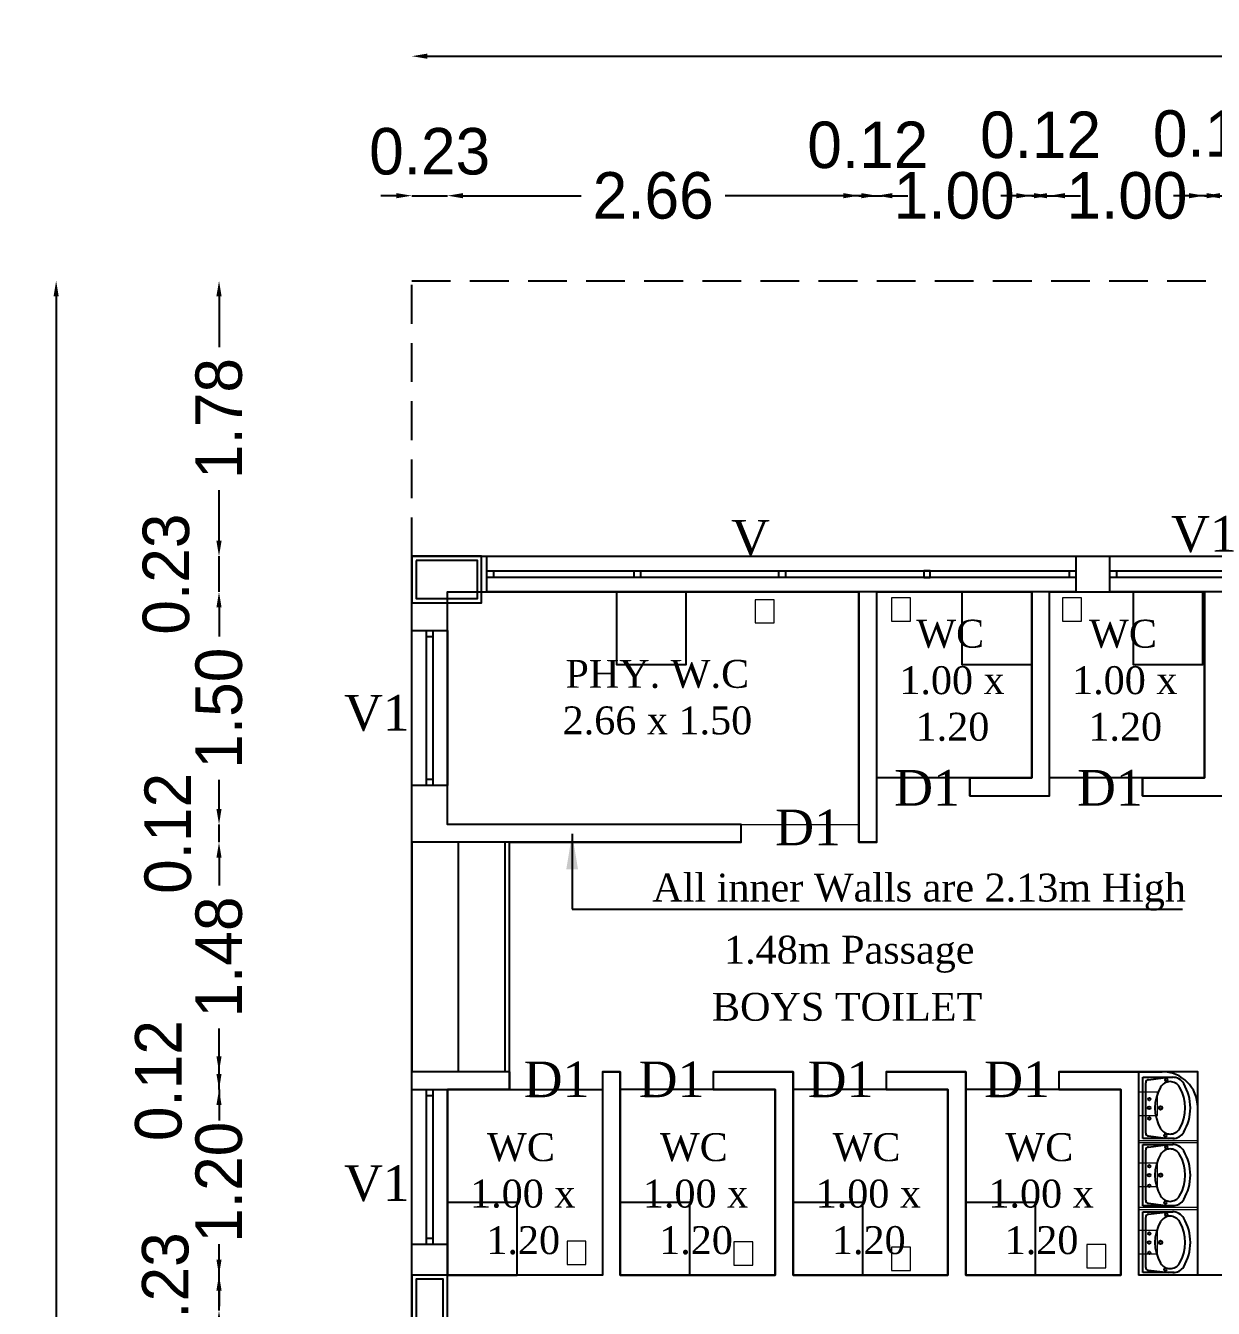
# Model space of a CAD drawing. Header units: metres. Extents: x 3396 to 3562, y 2179 to 2331.
# Drawn here: x 3396.18 to 3403.85, y 2267.07 to 2275.35 of the extents above; entities that cross this region are included whole.
import ezdxf

# ---------------------------------------------------------------- set-up
doc = ezdxf.new("R2010")
doc.units = ezdxf.units.M
doc.header["$PDMODE"] = 34
doc.linetypes.add('HIDDEN', pattern=[0.375, 0.25, -0.125])
for name, color, linetype in [('BLK_1_FLR_0_BLT_UP_AREA', 26, 'Continuous'), ('BLK_1_FLR_0_CARPET_AREA', 25, 'Continuous'), ('BLK_1_FLR_0_URINAL', 235, 'Continuous'), ('BLK_1_FLR_0_WATER_CLOSET', 213, 'Continuous')]:
    doc.layers.add(name, color=color, linetype=linetype)
doc.layers.add('BLK_1_FLR_0_SP_WC', color=233, linetype='Continuous', lineweight=5)
doc.layers.add('BLK_1_FLR_0_WASH', color=243, linetype='Continuous', lineweight=5)
doc.styles.add('outer', font='BKANT.TTF')
doc.styles.get("Standard").update_dxf_attribs({"font": 'arial.ttf'})
doc.dimstyles.new('Banu', dxfattribs={"dimtxt": 0.35, "dimasz": 0.23, "dimexe": 1, "dimexo": 1, "dimgap": 0.1, "dimtad": 0, "dimzin": 1, "dimdsep": 46, "dimtxsty": 'outer', "dimcen": 0.15, "dimdle": 1, "dimse1": 1, "dimse2": 1, "dimclrt": 7, "dimadec": 0, "dimazin": 0, "dimtfac": 1, "dimtix": 1, "dimtmove": 1, "dimatfit": 0, "dimfxl": 0, "dimtolj": 1, "dimtzin": 0, "dimarcsym": 0})

# ---------------------------------------------------------------- blocks, each defined once
blk = doc.blocks.new('A$C35006C9F')
h = blk.add_hatch()
h.set_pattern_fill('ANSI31', color=256, scale=2)
h.set_pattern_definition([(45, (-3161.1406, -1435.413), (-4.490128, 4.490128), [])])
h.paths.add_polyline_path([(-0.1294, 0.0454), (-0.3049, 0.0454), (-0.3049, -0.3502), (-0.1294, -0.3502)])
for points in [[(-0.1021, 0.0726), (-0.3321, 0.0726), (-0.3321, -0.3774), (-0.1021, -0.3774)], [(-0.1294, 0.0454), (-0.3049, 0.0454), (-0.3049, -0.3502), (-0.1294, -0.3502)]]:
    blk.add_lwpolyline(points, close=True)
blk = doc.blocks.new('*D394')
at = {"color": 0, "lineweight": -2, "ltscale": 2}
for p, q in [((3397.4313, 2267.3885), (3397.4313, 2267.4885)), ((3397.4313, 2267.0585), (3397.4313, 2267.2885)), ((3397.4313, 2266.9585), (3397.4313, 2266.8585))]:
    blk.add_line(p, q, dxfattribs=at)
at = {"color": 0, "ltscale": 2}
for points in [[(3397.4146, 2267.3885), (3397.4479, 2267.3885), (3397.4313, 2267.2885)], [(3397.4146, 2266.9585), (3397.4479, 2266.9585), (3397.4313, 2267.0585)]]:
    blk.add_solid(points, dxfattribs=at)
at = {"layer": 'Defpoints', "color": 0, "ltscale": 2}
for p in [(3397.4313, 2267.2885), (3397.7819, 2267.2885), (3397.7819, 2267.0585)]:
    blk.add_point(p, dxfattribs=at)
at = {"color": 7, "ltscale": 2, "insert": (3397.0862, 2267.1735), "char_height": 0.3, "attachment_point": 5, "rotation": 90, "style": 'outer'}
blk.add_mtext('\\A1;0.23', dxfattribs=at)
blk = doc.blocks.new('*D395')
at = {"color": 0, "lineweight": -2, "ltscale": 2}
for p, q in [((3397.4313, 2268.5851), (3397.4313, 2268.6851)), ((3397.4313, 2268.4851), (3397.4313, 2268.3498)), ((3397.4313, 2267.2885), (3397.4313, 2267.4238)), ((3397.4313, 2267.1885), (3397.4313, 2267.0885))]:
    blk.add_line(p, q, dxfattribs=at)
at = {"color": 0, "ltscale": 2}
for points in [[(3397.4146, 2268.5851), (3397.4479, 2268.5851), (3397.4313, 2268.4851)], [(3397.4146, 2267.1885), (3397.4479, 2267.1885), (3397.4313, 2267.2885)]]:
    blk.add_solid(points, dxfattribs=at)
at = {"layer": 'Defpoints', "color": 0, "ltscale": 2}
for p in [(3397.4313, 2268.4851), (3397.7819, 2268.4851), (3397.7819, 2267.2885)]:
    blk.add_point(p, dxfattribs=at)
at = {"color": 7, "ltscale": 2, "insert": (3397.4313, 2267.8868), "char_height": 0.3, "attachment_point": 5, "rotation": 90, "style": 'outer'}
blk.add_mtext('\\A1;1.20', dxfattribs=at)
blk = doc.blocks.new('*D396')
at = {"color": 0, "lineweight": -2, "ltscale": 2}
for p, q in [((3397.4313, 2268.7001), (3397.4313, 2268.8001)), ((3397.4313, 2268.4851), (3397.4313, 2268.6001)), ((3397.4313, 2268.3851), (3397.4313, 2268.2851))]:
    blk.add_line(p, q, dxfattribs=at)
at = {"color": 0, "ltscale": 2}
for points in [[(3397.4146, 2268.7001), (3397.4479, 2268.7001), (3397.4313, 2268.6001)], [(3397.4146, 2268.3851), (3397.4479, 2268.3851), (3397.4313, 2268.4851)]]:
    blk.add_solid(points, dxfattribs=at)
at = {"layer": 'Defpoints', "color": 0, "ltscale": 2}
for p in [(3397.4313, 2268.6001), (3397.7819, 2268.6001), (3397.7819, 2268.4851)]:
    blk.add_point(p, dxfattribs=at)
at = {"color": 7, "ltscale": 2, "insert": (3397.0416, 2268.5426), "char_height": 0.3, "attachment_point": 5, "rotation": 90, "style": 'outer'}
blk.add_mtext('\\A1;0.12', dxfattribs=at)
blk = doc.blocks.new('*D397')
at = {"color": 0, "lineweight": -2, "ltscale": 2}
for p, q in [((3397.4313, 2269.9795), (3397.4313, 2269.8012)), ((3397.4313, 2268.7001), (3397.4313, 2268.8784))]:
    blk.add_line(p, q, dxfattribs=at)
at = {"color": 0, "ltscale": 2}
for points in [[(3397.4146, 2269.9795), (3397.4479, 2269.9795), (3397.4313, 2270.0795)], [(3397.4146, 2268.7001), (3397.4479, 2268.7001), (3397.4313, 2268.6001)]]:
    blk.add_solid(points, dxfattribs=at)
at = {"layer": 'Defpoints', "color": 0, "ltscale": 2}
for p in [(3397.4313, 2270.0795), (3397.7819, 2270.0795), (3397.7819, 2268.6001)]:
    blk.add_point(p, dxfattribs=at)
at = {"color": 7, "ltscale": 2, "insert": (3397.4313, 2269.3398), "char_height": 0.3, "attachment_point": 5, "rotation": 90, "style": 'outer'}
blk.add_mtext('\\A1;1.48', dxfattribs=at)
blk = doc.blocks.new('*D398')
at = {"color": 0, "lineweight": -2, "ltscale": 2}
for p, q in [((3397.4313, 2270.2945), (3397.4313, 2270.3945)), ((3397.4313, 2270.0795), (3397.4313, 2270.1945)), ((3397.4313, 2269.9795), (3397.4313, 2269.8795))]:
    blk.add_line(p, q, dxfattribs=at)
at = {"color": 0, "ltscale": 2}
for points in [[(3397.4146, 2270.2945), (3397.4479, 2270.2945), (3397.4313, 2270.1945)], [(3397.4146, 2269.9795), (3397.4479, 2269.9795), (3397.4313, 2270.0795)]]:
    blk.add_solid(points, dxfattribs=at)
at = {"layer": 'Defpoints', "color": 0, "ltscale": 2}
for p in [(3397.4313, 2270.1945), (3397.7819, 2270.1945), (3397.7819, 2270.0795)]:
    blk.add_point(p, dxfattribs=at)
at = {"color": 7, "ltscale": 2, "insert": (3397.1024, 2270.137), "char_height": 0.3, "attachment_point": 5, "rotation": 90, "style": 'outer'}
blk.add_mtext('\\A1;0.12', dxfattribs=at)
blk = doc.blocks.new('*D399')
at = {"color": 0, "lineweight": -2, "ltscale": 2}
for p, q in [((3397.4313, 2271.5945), (3397.4313, 2271.4075)), ((3397.4313, 2270.2945), (3397.4313, 2270.4815))]:
    blk.add_line(p, q, dxfattribs=at)
at = {"color": 0, "ltscale": 2}
for points in [[(3397.4146, 2271.5945), (3397.4479, 2271.5945), (3397.4313, 2271.6945)], [(3397.4146, 2270.2945), (3397.4479, 2270.2945), (3397.4313, 2270.1945)]]:
    blk.add_solid(points, dxfattribs=at)
at = {"layer": 'Defpoints', "color": 0, "ltscale": 2}
for p in [(3397.4313, 2271.6945), (3397.7819, 2271.6945), (3397.7819, 2270.1945)]:
    blk.add_point(p, dxfattribs=at)
at = {"color": 7, "ltscale": 2, "insert": (3397.4313, 2270.9445), "char_height": 0.3, "attachment_point": 5, "rotation": 90, "style": 'outer'}
blk.add_mtext('\\A1;1.50', dxfattribs=at)
blk = doc.blocks.new('*D400')
at = {"color": 0, "lineweight": -2, "ltscale": 2}
for p, q in [((3397.4313, 2272.0245), (3397.4313, 2272.1245)), ((3397.4313, 2271.6945), (3397.4313, 2271.9245)), ((3397.4313, 2271.5945), (3397.4313, 2271.4945))]:
    blk.add_line(p, q, dxfattribs=at)
at = {"color": 0, "ltscale": 2}
for points in [[(3397.4146, 2272.0245), (3397.4479, 2272.0245), (3397.4313, 2271.9245)], [(3397.4146, 2271.5945), (3397.4479, 2271.5945), (3397.4313, 2271.6945)]]:
    blk.add_solid(points, dxfattribs=at)
at = {"layer": 'Defpoints', "color": 0, "ltscale": 2}
for p in [(3397.4313, 2271.9245), (3397.7819, 2271.9245), (3397.7819, 2271.6945)]:
    blk.add_point(p, dxfattribs=at)
at = {"color": 7, "ltscale": 2, "insert": (3397.0907, 2271.8095), "char_height": 0.3, "attachment_point": 5, "rotation": 90, "style": 'outer'}
blk.add_mtext('\\A1;0.23', dxfattribs=at)
blk = doc.blocks.new('*D401')
at = {"color": 0, "lineweight": -2, "ltscale": 2}
for p, q in [((3397.4313, 2273.6015), (3397.4313, 2273.2744)), ((3397.4313, 2272.0245), (3397.4313, 2272.3516))]:
    blk.add_line(p, q, dxfattribs=at)
at = {"color": 0, "ltscale": 2}
for points in [[(3397.4146, 2273.6015), (3397.4479, 2273.6015), (3397.4313, 2273.7015)], [(3397.4146, 2272.0245), (3397.4479, 2272.0245), (3397.4313, 2271.9245)]]:
    blk.add_solid(points, dxfattribs=at)
at = {"layer": 'Defpoints', "color": 0, "ltscale": 2}
for p in [(3397.4313, 2273.7015), (3397.7819, 2273.7015), (3397.7819, 2271.9245)]:
    blk.add_point(p, dxfattribs=at)
at = {"color": 7, "ltscale": 2, "insert": (3397.4313, 2272.813), "char_height": 0.3, "attachment_point": 5, "rotation": 90, "style": 'outer'}
blk.add_mtext('\\A1;1.78', dxfattribs=at)
blk = doc.blocks.new('*D402')
at = {"color": 0, "lineweight": -2, "ltscale": 2}
for p, q in [((3396.3803, 2273.6015), (3396.3803, 2253.2695)), ((3396.3803, 2231.7778), (3396.3803, 2252.1098))]:
    blk.add_line(p, q, dxfattribs=at)
at = {"color": 0, "ltscale": 2}
for points in [[(3396.3636, 2273.6015), (3396.397, 2273.6015), (3396.3803, 2273.7015)], [(3396.3636, 2231.7778), (3396.397, 2231.7778), (3396.3803, 2231.6778)]]:
    blk.add_solid(points, dxfattribs=at)
at = {"layer": 'Defpoints', "color": 0, "ltscale": 2}
for p in [(3396.3803, 2273.7015), (3396.4422, 2273.7015), (3396.4422, 2231.6778)]:
    blk.add_point(p, dxfattribs=at)
at = {"color": 7, "ltscale": 2, "insert": (3396.3803, 2252.6896), "char_height": 0.3, "attachment_point": 5, "rotation": 90, "style": 'outer'}
blk.add_mtext('\\A1;42.02', dxfattribs=at)
blk = doc.blocks.new('*D403')
at = {"color": 0, "lineweight": -2, "ltscale": 2}
for p, q in [((3398.5757, 2274.2505), (3398.4757, 2274.2505)), ((3398.6757, 2274.2505), (3398.9057, 2274.2505)), ((3399.0057, 2274.2505), (3399.1057, 2274.2505))]:
    blk.add_line(p, q, dxfattribs=at)
at = {"color": 0, "ltscale": 2}
for points in [[(3398.5757, 2274.2671), (3398.5757, 2274.2338), (3398.6757, 2274.2505)], [(3399.0057, 2274.2671), (3399.0057, 2274.2338), (3398.9057, 2274.2505)]]:
    blk.add_solid(points, dxfattribs=at)
at = {"layer": 'Defpoints', "color": 0, "ltscale": 2}
for p in [(3398.9057, 2274.2505), (3398.6757, 2274.1678), (3398.9057, 2274.1678)]:
    blk.add_point(p, dxfattribs=at)
at = {"color": 7, "ltscale": 2, "insert": (3398.7907, 2274.5351), "char_height": 0.3, "attachment_point": 5, "style": 'outer'}
blk.add_mtext('\\A1;0.23', dxfattribs=at)
blk = doc.blocks.new('*D404')
at = {"color": 0, "lineweight": -2, "ltscale": 2}
for p, q in [((3399.0057, 2274.2505), (3399.7678, 2274.2505)), ((3401.4607, 2274.2505), (3400.6986, 2274.2505))]:
    blk.add_line(p, q, dxfattribs=at)
at = {"color": 0, "ltscale": 2}
for points in [[(3399.0057, 2274.2671), (3399.0057, 2274.2338), (3398.9057, 2274.2505)], [(3401.4607, 2274.2671), (3401.4607, 2274.2338), (3401.5607, 2274.2505)]]:
    blk.add_solid(points, dxfattribs=at)
at = {"layer": 'Defpoints', "color": 0, "ltscale": 2}
for p in [(3401.5607, 2274.2505), (3398.9057, 2274.1678), (3401.5607, 2274.1678)]:
    blk.add_point(p, dxfattribs=at)
at = {"color": 7, "ltscale": 2, "insert": (3400.2332, 2274.2505), "char_height": 0.3, "attachment_point": 5, "style": 'outer'}
blk.add_mtext('\\A1;2.66', dxfattribs=at)
blk = doc.blocks.new('*D235')
at = {"color": 0, "lineweight": -2, "ltscale": 2}
for p, q in [((3401.4607, 2274.2505), (3401.3607, 2274.2505)), ((3401.5607, 2274.2505), (3401.6757, 2274.2505)), ((3401.7757, 2274.2505), (3401.8757, 2274.2505))]:
    blk.add_line(p, q, dxfattribs=at)
at = {"color": 0, "ltscale": 2}
for points in [[(3401.4607, 2274.2671), (3401.4607, 2274.2338), (3401.5607, 2274.2505)], [(3401.7757, 2274.2671), (3401.7757, 2274.2338), (3401.6757, 2274.2505)]]:
    blk.add_solid(points, dxfattribs=at)
at = {"layer": 'Defpoints', "color": 0, "ltscale": 2}
for p in [(3401.6757, 2274.2505), (3401.5607, 2274.1678), (3401.6757, 2274.1678)]:
    blk.add_point(p, dxfattribs=at)
at = {"color": 7, "ltscale": 2, "insert": (3401.6182, 2274.5765), "char_height": 0.3, "attachment_point": 5, "style": 'outer'}
blk.add_mtext('\\A1;0.12', dxfattribs=at)
blk = doc.blocks.new('*D236')
at = {"color": 0, "lineweight": -2, "ltscale": 2}
for p, q in [((3401.5757, 2274.2505), (3401.4757, 2274.2505)), ((3401.6757, 2274.2505), (3401.7127, 2274.2505)), ((3402.6757, 2274.2505), (3402.6387, 2274.2505)), ((3402.7757, 2274.2505), (3402.8757, 2274.2505))]:
    blk.add_line(p, q, dxfattribs=at)
at = {"color": 0, "ltscale": 2}
for points in [[(3401.5757, 2274.2671), (3401.5757, 2274.2338), (3401.6757, 2274.2505)], [(3402.7757, 2274.2671), (3402.7757, 2274.2338), (3402.6757, 2274.2505)]]:
    blk.add_solid(points, dxfattribs=at)
at = {"layer": 'Defpoints', "color": 0, "ltscale": 2}
for p in [(3402.6757, 2274.2505), (3401.6757, 2274.1678), (3402.6757, 2274.1678)]:
    blk.add_point(p, dxfattribs=at)
at = {"color": 7, "ltscale": 2, "insert": (3402.1757, 2274.2505), "char_height": 0.3, "attachment_point": 5, "style": 'outer'}
blk.add_mtext('\\A1;1.00', dxfattribs=at)
blk = doc.blocks.new('*D237')
at = {"color": 0, "lineweight": -2, "ltscale": 2}
for p, q in [((3402.5757, 2274.2505), (3402.4757, 2274.2505)), ((3402.6757, 2274.2505), (3402.7907, 2274.2505)), ((3402.8907, 2274.2505), (3402.9907, 2274.2505))]:
    blk.add_line(p, q, dxfattribs=at)
at = {"color": 0, "ltscale": 2}
for points in [[(3402.5757, 2274.2671), (3402.5757, 2274.2338), (3402.6757, 2274.2505)], [(3402.8907, 2274.2671), (3402.8907, 2274.2338), (3402.7907, 2274.2505)]]:
    blk.add_solid(points, dxfattribs=at)
at = {"layer": 'Defpoints', "color": 0, "ltscale": 2}
for p in [(3402.7907, 2274.2505), (3402.6757, 2274.1678), (3402.7907, 2274.1678)]:
    blk.add_point(p, dxfattribs=at)
at = {"color": 7, "ltscale": 2, "insert": (3402.7332, 2274.6412), "char_height": 0.3, "attachment_point": 5, "style": 'outer'}
blk.add_mtext('\\A1;0.12', dxfattribs=at)
blk = doc.blocks.new('*D238')
at = {"color": 0, "lineweight": -2, "ltscale": 2}
for p, q in [((3402.6907, 2274.2505), (3402.5907, 2274.2505)), ((3402.7907, 2274.2505), (3402.8277, 2274.2505)), ((3403.7907, 2274.2505), (3403.7537, 2274.2505)), ((3403.8907, 2274.2505), (3403.9907, 2274.2505))]:
    blk.add_line(p, q, dxfattribs=at)
at = {"color": 0, "ltscale": 2}
for points in [[(3402.6907, 2274.2671), (3402.6907, 2274.2338), (3402.7907, 2274.2505)], [(3403.8907, 2274.2671), (3403.8907, 2274.2338), (3403.7907, 2274.2505)]]:
    blk.add_solid(points, dxfattribs=at)
at = {"layer": 'Defpoints', "color": 0, "ltscale": 2}
for p in [(3403.7907, 2274.2505), (3402.7907, 2274.1678), (3403.7907, 2274.1678)]:
    blk.add_point(p, dxfattribs=at)
at = {"color": 7, "ltscale": 2, "insert": (3403.2907, 2274.2505), "char_height": 0.3, "attachment_point": 5, "style": 'outer'}
blk.add_mtext('\\A1;1.00', dxfattribs=at)
blk = doc.blocks.new('*D239')
at = {"color": 0, "lineweight": -2, "ltscale": 2}
for p, q in [((3403.6907, 2274.2505), (3403.5907, 2274.2505)), ((3403.7907, 2274.2505), (3403.9057, 2274.2505)), ((3404.0057, 2274.2505), (3404.1057, 2274.2505))]:
    blk.add_line(p, q, dxfattribs=at)
at = {"color": 0, "ltscale": 2}
for points in [[(3403.6907, 2274.2671), (3403.6907, 2274.2338), (3403.7907, 2274.2505)], [(3404.0057, 2274.2671), (3404.0057, 2274.2338), (3403.9057, 2274.2505)]]:
    blk.add_solid(points, dxfattribs=at)
at = {"layer": 'Defpoints', "color": 0, "ltscale": 2}
for p in [(3403.9057, 2274.2505), (3403.7907, 2274.1678), (3403.9057, 2274.1678)]:
    blk.add_point(p, dxfattribs=at)
at = {"color": 7, "ltscale": 2, "insert": (3403.8482, 2274.6492), "char_height": 0.3, "attachment_point": 5, "style": 'outer'}
blk.add_mtext('\\A1;0.12', dxfattribs=at)
blk = doc.blocks.new('*D240')
at = {"color": 0, "lineweight": -2, "ltscale": 2}
for p, q in [((3403.8057, 2274.2505), (3403.7057, 2274.2505)), ((3403.9057, 2274.2505), (3403.9427, 2274.2505)), ((3404.9057, 2274.2505), (3404.8687, 2274.2505)), ((3405.0057, 2274.2505), (3405.1057, 2274.2505))]:
    blk.add_line(p, q, dxfattribs=at)
at = {"color": 0, "ltscale": 2}
for points in [[(3403.8057, 2274.2671), (3403.8057, 2274.2338), (3403.9057, 2274.2505)], [(3405.0057, 2274.2671), (3405.0057, 2274.2338), (3404.9057, 2274.2505)]]:
    blk.add_solid(points, dxfattribs=at)
at = {"layer": 'Defpoints', "color": 0, "ltscale": 2}
for p in [(3404.9057, 2274.2505), (3403.9057, 2274.1678), (3404.9057, 2274.1678)]:
    blk.add_point(p, dxfattribs=at)
at = {"color": 7, "ltscale": 2, "insert": (3404.4057, 2274.2505), "char_height": 0.3, "attachment_point": 5, "style": 'outer'}
blk.add_mtext('\\A1;1.00', dxfattribs=at)
blk = doc.blocks.new('*D245')
at = {"color": 0, "lineweight": -2, "ltscale": 2}
for p, q in [((3398.7757, 2275.1505), (3406.566, 2275.1505)), ((3415.4807, 2275.1505), (3407.6904, 2275.1505))]:
    blk.add_line(p, q, dxfattribs=at)
at = {"color": 0, "ltscale": 2}
for points in [[(3398.7757, 2275.1671), (3398.7757, 2275.1338), (3398.6757, 2275.1505)], [(3415.4807, 2275.1671), (3415.4807, 2275.1338), (3415.5807, 2275.1505)]]:
    blk.add_solid(points, dxfattribs=at)
at = {"layer": 'Defpoints', "color": 0, "ltscale": 2}
for p in [(3415.5807, 2275.1505), (3398.6757, 2274.8693), (3415.5807, 2274.8693)]:
    blk.add_point(p, dxfattribs=at)
at = {"color": 7, "ltscale": 2, "insert": (3407.1282, 2275.1505), "char_height": 0.3, "attachment_point": 5, "style": 'outer'}
blk.add_mtext('\\A1;16.91', dxfattribs=at)

msp = doc.modelspace()

# ---------------------------------------------------------------- linework, layer by layer
at = {"linetype": 'HIDDEN'}
for p, q in [((3398.67571, 2273.70148), (3415.58071, 2273.70148)), ((3398.67571, 2271.92449), (3398.67571, 2273.70148))]:
    msp.add_line(p, q, dxfattribs=at)
for p, q in [((3398.67571, 2271.92449), (3405.13571, 2271.92449)), ((3398.67571, 2270.07949), (3398.67571, 2271.92449)), ((3399.12571, 2271.69449), (3400.44571, 2271.69449)), ((3400.56071, 2271.69449), (3401.56071, 2271.69449)), ((3401.56071, 2270.07949), (3401.56071, 2271.69449)), ((3401.67571, 2271.69449), (3402.67571, 2271.69449)), ((3401.67571, 2270.07949), (3401.67571, 2271.69449)), ((3402.67571, 2270.49449), (3402.67571, 2271.69449)), ((3402.79071, 2271.69449), (3403.79071, 2271.69449)), ((3402.79071, 2270.37949), (3402.79071, 2271.69449)), ((3403.79071, 2270.49449), (3403.79071, 2271.69449)), ((3398.90571, 2270.19449), (3398.90571, 2271.62449)), ((3402.27571, 2270.49449), (3402.67571, 2270.49449)), ((3402.27571, 2270.37949), (3402.27571, 2270.49449)), ((3403.39071, 2270.49449), (3403.79071, 2270.49449)), ((3403.39071, 2270.37949), (3403.39071, 2270.49449)), ((3402.27571, 2270.37949), (3402.79071, 2270.37949)), ((3403.39071, 2270.37949), (3403.90571, 2270.37949)), ((3400.80071, 2270.19449), (3398.90571, 2270.19449)), ((3400.80071, 2270.07949), (3400.80071, 2270.19449)), ((3400.80071, 2270.07949), (3398.67571, 2270.07949)), ((3398.67571, 2270.07949), (3398.67571, 2268.60013)), ((3398.97571, 2270.07949), (3398.97571, 2268.60013)), ((3399.27571, 2270.07949), (3399.27571, 2268.60013)), ((3400.44571, 2270.07949), (3400.56071, 2270.07949)), ((3401.67571, 2270.07949), (3401.56071, 2270.07949)), ((3398.67571, 2231.67778), (3398.67571, 2268.60013)), ((3399.30571, 2268.60013), (3398.67571, 2268.60013)), ((3399.30571, 2268.60013), (3399.30571, 2268.48513)), ((3399.90571, 2268.60013), (3400.02071, 2268.60013)), ((3399.90571, 2268.60013), (3399.90571, 2267.28846)), ((3400.02071, 2268.60013), (3400.02071, 2267.28846)), ((3400.62071, 2268.60013), (3401.13571, 2268.60013)), ((3400.62071, 2268.60013), (3400.62071, 2268.48513)), ((3401.13571, 2268.60013), (3401.13571, 2267.28846)), ((3401.73571, 2268.60013), (3402.25071, 2268.60013)), ((3401.73571, 2268.60013), (3401.73571, 2268.48513)), ((3402.25071, 2268.60013), (3402.25071, 2267.28846)), ((3402.85071, 2268.60013), (3403.36571, 2268.60013)), ((3402.85071, 2268.60013), (3402.85071, 2268.48513)), ((3403.36571, 2268.60013), (3403.36571, 2267.28846)), ((3403.36571, 2268.60013), (3403.51708, 2268.60013)), ((3398.90571, 2267.28846), (3398.90571, 2268.48513)), ((3399.30571, 2268.48513), (3398.90571, 2268.48513)), ((3400.62071, 2268.48513), (3401.02071, 2268.48513)), ((3401.02071, 2268.48513), (3401.02071, 2267.28846)), ((3401.73571, 2268.48513), (3402.13571, 2268.48513)), ((3402.13571, 2268.48513), (3402.13571, 2267.28846)), ((3402.85071, 2268.48513), (3403.25071, 2268.48513)), ((3403.25071, 2268.48513), (3403.25071, 2267.28846)), ((3403.74708, 2267.28846), (3403.74708, 2268.37013)), ((3399.90571, 2267.28846), (3398.90571, 2267.28846)), ((3401.02071, 2267.28846), (3400.02071, 2267.28846)), ((3402.13571, 2267.28846), (3401.13571, 2267.28846)), ((3403.25071, 2267.28846), (3402.25071, 2267.28846)), ((3404.90571, 2267.28846), (3403.36571, 2267.28846))]:
    msp.add_line(p, q)
at = {"linetype": 'Continuous'}
for p, q in [((3403.39368, 2268.16938), (3403.39368, 2268.56391)), ((3403.39368, 2268.56391), (3403.58607, 2268.56391)), ((3403.41182, 2268.20423), (3403.41182, 2268.52795)), ((3403.43058, 2268.54811), (3403.55696, 2268.56391)), ((3403.59625, 2268.16938), (3403.39368, 2268.16938)), ((3403.39368, 2267.73537), (3403.39368, 2268.12991)), ((3403.39368, 2268.12991), (3403.58607, 2268.12991)), ((3403.43058, 2268.18517), (3403.55696, 2268.16938)), ((3403.43058, 2268.11411), (3403.55696, 2268.12991)), ((3403.41182, 2267.77023), (3403.41182, 2268.09395)), ((3403.59625, 2267.73537), (3403.39368, 2267.73537)), ((3403.43058, 2267.75117), (3403.55696, 2267.73537)), ((3403.39368, 2267.3047), (3403.39368, 2267.6959)), ((3403.39368, 2267.6959), (3403.58607, 2267.6959)), ((3403.41182, 2267.33622), (3403.41182, 2267.65995)), ((3403.43058, 2267.6801), (3403.55696, 2267.6959)), ((3403.59625, 2267.3047), (3403.39368, 2267.3047)), ((3403.43058, 2267.3205), (3403.55696, 2267.3047))]:
    msp.add_line(p, q, dxfattribs=at)
for points in [[(3398.67571, 2271.92449), (3398.67571, 2271.62449), (3399.12571, 2271.62449), (3399.12571, 2271.92449)], [(3399.16071, 2271.92449), (3402.96071, 2271.92449), (3402.96071, 2271.69449), (3399.16071, 2271.69449)], [(3403.18075, 2271.92449), (3404.38075, 2271.92449), (3404.38075, 2271.69449), (3403.18075, 2271.69449)], [(3398.70293, 2271.89727), (3398.70293, 2271.65171), (3399.09849, 2271.65171), (3399.09849, 2271.89727)], [(3399.16071, 2271.83025), (3402.96071, 2271.83025), (3402.96071, 2271.78873), (3399.16071, 2271.78873)], [(3399.16071, 2271.83025), (3399.20223, 2271.83025), (3399.20223, 2271.78873), (3399.16071, 2271.78873)], [(3400.11048, 2271.83025), (3400.152, 2271.83025), (3400.152, 2271.78873), (3400.11048, 2271.78873)], [(3401.04495, 2271.83025), (3401.08647, 2271.83025), (3401.08647, 2271.78873), (3401.04495, 2271.78873)], [(3402.02093, 2271.83025), (3401.97942, 2271.83025), (3401.97942, 2271.78873), (3402.02093, 2271.78873)], [(3402.91919, 2271.83025), (3402.96071, 2271.83025), (3402.96071, 2271.78873), (3402.91919, 2271.78873)], [(3403.18075, 2271.83025), (3404.38075, 2271.83025), (3404.38075, 2271.78873), (3403.18075, 2271.78873)], [(3403.18075, 2271.83025), (3403.22226, 2271.83025), (3403.22226, 2271.78873), (3403.18075, 2271.78873)], [(3398.67571, 2270.44604), (3398.67571, 2271.44604), (3398.90571, 2271.44604), (3398.90571, 2270.44604)], [(3398.76995, 2270.44604), (3398.76995, 2271.44604), (3398.81147, 2271.44604), (3398.81147, 2270.44604)], [(3398.76995, 2271.40452), (3398.76995, 2271.44604), (3398.81147, 2271.44604), (3398.81147, 2271.40452)], [(3398.76995, 2270.44604), (3398.76995, 2270.48755), (3398.81147, 2270.48755), (3398.81147, 2270.44604)], [(3398.67571, 2267.48513), (3398.67571, 2268.48513), (3398.90571, 2268.48513), (3398.90571, 2267.48513)], [(3398.76995, 2267.48513), (3398.76995, 2268.48513), (3398.81147, 2268.48513), (3398.81147, 2267.48513)], [(3398.76995, 2268.44361), (3398.76995, 2268.48513), (3398.81147, 2268.48513), (3398.81147, 2268.44361)], [(3398.76995, 2267.48513), (3398.76995, 2267.52664), (3398.81147, 2267.52664), (3398.81147, 2267.48513)]]:
    msp.add_lwpolyline(points, close=True)
for centre, radius in [((3403.54492, 2268.54682), 0.00856), ((3403.43362, 2268.36704), 0.00856), ((3403.43533, 2268.42354), 0.00856), ((3403.50702, 2268.36664), 0.01166), ((3403.50896, 2268.36664), 0.00972), ((3403.43533, 2268.29855), 0.00856), ((3403.53807, 2268.18896), 0.00856), ((3403.54492, 2268.11282), 0.00856), ((3403.43533, 2267.98954), 0.00856), ((3403.43362, 2267.93303), 0.00856), ((3403.43533, 2267.86454), 0.00856), ((3403.50702, 2267.93264), 0.01166), ((3403.50896, 2267.93264), 0.00972), ((3403.53807, 2267.75496), 0.00856), ((3403.54492, 2267.67881), 0.00856), ((3403.43533, 2267.55553), 0.00856), ((3403.43362, 2267.49903), 0.00856), ((3403.50702, 2267.49864), 0.01166), ((3403.50896, 2267.49864), 0.00972), ((3403.43533, 2267.43054), 0.00856), ((3403.53807, 2267.32429), 0.00856)]:
    msp.add_circle(centre, radius, dxfattribs=at)
for centre, radius, start, end in [((3403.42982, 2268.52976), 0.01836, 87.643043, 182.220534), ((3403.56889, 2268.46488), 0.07075, 30.533948, 149.466052), ((3403.58607, 2268.48132), 0.08259, 30.53392, 91.772438), ((3403.73544, 2268.36664), 0.26411, 149.466205, 210.533795), ((3403.40234, 2268.36664), 0.26411, 329.466205, 30.533795), ((3403.39164, 2268.36664), 0.30832, 329.466208, 30.533792), ((3403.42982, 2268.20352), 0.01836, 177.779466, 272.356957), ((3403.56889, 2268.2684), 0.07075, 210.533948, 329.466052), ((3403.58607, 2268.25196), 0.08259, 270, 329.46608), ((3403.42982, 2268.09576), 0.01836, 87.643043, 182.220534), ((3403.58607, 2268.04732), 0.08259, 30.53392, 91.772438), ((3403.73544, 2267.93264), 0.26411, 149.466205, 210.533795), ((3403.56889, 2268.03088), 0.07075, 30.533948, 149.466052), ((3403.40234, 2267.93264), 0.26411, 329.466205, 30.533795), ((3403.39164, 2267.93264), 0.30832, 329.466208, 30.533792), ((3403.56889, 2267.8344), 0.07075, 210.533948, 329.466052), ((3403.42982, 2267.76952), 0.01836, 177.779466, 272.356957), ((3403.58607, 2267.81796), 0.08259, 270, 329.46608), ((3403.42982, 2267.66176), 0.01836, 87.643043, 182.220534), ((3403.73544, 2267.49864), 0.26411, 149.466205, 210.533795), ((3403.56889, 2267.59687), 0.07075, 30.533948, 149.466052), ((3403.58607, 2267.61332), 0.08259, 30.53392, 91.772438), ((3403.40234, 2267.49864), 0.26411, 329.466205, 30.533795), ((3403.39164, 2267.49864), 0.30832, 329.466208, 30.533792), ((3403.42738, 2267.33608), 0.01591, 179.49471, 281.587685), ((3403.56889, 2267.4004), 0.07075, 210.533948, 329.466052), ((3403.58972, 2267.38422), 0.0796, 267.369146, 327.96657)]:
    msp.add_arc(centre, radius, start, end, dxfattribs=at)
msp.add_arc((3403.51708, 2268.37013), 0.23, 0, 90)
at = {"layer": 'BLK_1_FLR_0_BLT_UP_AREA', "color": 26, "ltscale": 400}
msp.add_lwpolyline([(3398.67571, 2271.92449), (3415.58071, 2271.92449), (3415.58071, 2231.67778), (3398.67571, 2231.67778)], close=True, dxfattribs=at)
at = {"layer": 'BLK_1_FLR_0_CARPET_AREA', "color": 26, "linetype": 'Continuous'}
msp.add_lwpolyline([(3404.39288, 2267.28846), (3403.74708, 2267.28846), (3403.74708, 2268.60013), (3402.85071, 2268.60013), (3402.85071, 2268.48513), (3403.25071, 2268.48513), (3403.25071, 2267.28846), (3402.25071, 2267.28846), (3402.25071, 2268.60013), (3401.73571, 2268.60013), (3401.73571, 2268.48513), (3402.13571, 2268.48513), (3402.13571, 2267.28846), (3401.13571, 2267.28846), (3401.13571, 2268.60013), (3400.62071, 2268.60013), (3400.62071, 2268.48513), (3401.02071, 2268.48513), (3401.02071, 2267.28846), (3400.02071, 2267.28846), (3400.02071, 2268.60013), (3399.90571, 2268.60013), (3399.90571, 2267.28846), (3398.90571, 2267.28846), (3398.90571, 2268.48513), (3399.30571, 2268.48513), (3399.30571, 2268.60013), (3399.30571, 2270.07949), (3400.80071, 2270.07949), (3400.80071, 2270.19449), (3398.90571, 2270.19449), (3398.90571, 2271.69449), (3401.56071, 2271.69449), (3401.56071, 2270.07949), (3401.67571, 2270.07949), (3401.67571, 2271.69449), (3402.67571, 2271.69449), (3402.67571, 2270.49449), (3402.27571, 2270.49449), (3402.27571, 2270.37949), (3402.79071, 2270.37949), (3402.79071, 2271.69449), (3403.79071, 2271.69449), (3403.79071, 2270.49449), (3403.39071, 2270.49449), (3403.39071, 2270.37949), (3403.90571, 2270.37949)], dxfattribs=at)
at = {"layer": 'BLK_1_FLR_0_SP_WC'}
msp.add_lwpolyline([(3398.90571, 2270.19449), (3401.56071, 2270.19449), (3401.56071, 2271.69449), (3398.90571, 2271.69449)], close=True, dxfattribs=at)
at = {"layer": 'BLK_1_FLR_0_URINAL', "ltscale": 400}
for points in [[(3400.44571, 2271.69449), (3399.99571, 2271.69449), (3399.99571, 2271.22617), (3400.44571, 2271.22617)], [(3402.67571, 2271.69449), (3402.22571, 2271.69449), (3402.22571, 2271.22617), (3402.67571, 2271.22617)], [(3403.78075, 2271.69449), (3403.33075, 2271.69449), (3403.33075, 2271.22617), (3403.78075, 2271.22617)], [(3399.35571, 2267.75678), (3398.90571, 2267.75678), (3398.90571, 2267.28846), (3399.35571, 2267.28846)], [(3400.47071, 2267.75678), (3400.02071, 2267.75678), (3400.02071, 2267.28846), (3400.47071, 2267.28846)], [(3401.58571, 2267.75678), (3401.13571, 2267.75678), (3401.13571, 2267.28846), (3401.58571, 2267.28846)], [(3402.70071, 2267.75678), (3402.25071, 2267.75678), (3402.25071, 2267.28846), (3402.70071, 2267.28846)]]:
    msp.add_lwpolyline(points, close=True, dxfattribs=at)
at = {"layer": 'BLK_1_FLR_0_WASH', "color": 60}
for points in [[(3400.89054, 2271.64469), (3400.89054, 2271.49469), (3401.01303, 2271.49469), (3401.01303, 2271.64469)], [(3401.77194, 2271.65681), (3401.77194, 2271.50681), (3401.89443, 2271.50681), (3401.89443, 2271.65681)], [(3402.87408, 2271.65681), (3402.87408, 2271.50681), (3402.99658, 2271.50681), (3402.99658, 2271.65681)], [(3403.36571, 2268.46766), (3403.36571, 2268.31766), (3403.48821, 2268.31766), (3403.48821, 2268.46766)], [(3403.36571, 2268.009), (3403.36571, 2267.859), (3403.48821, 2267.859), (3403.48821, 2268.009)], [(3403.36571, 2267.57456), (3403.36571, 2267.42456), (3403.48821, 2267.42456), (3403.48821, 2267.57456)], [(3399.67707, 2267.50673), (3399.67707, 2267.35673), (3399.79956, 2267.35673), (3399.79956, 2267.50673)], [(3400.75459, 2267.50285), (3400.75459, 2267.35285), (3400.87709, 2267.35285), (3400.87709, 2267.50285)], [(3401.77194, 2267.46755), (3401.77194, 2267.31755), (3401.89443, 2267.31755), (3401.89443, 2267.46755)], [(3403.03271, 2267.48584), (3403.03271, 2267.33584), (3403.1552, 2267.33584), (3403.1552, 2267.48584)]]:
    msp.add_lwpolyline(points, close=True, dxfattribs=at)
at = {"layer": 'BLK_1_FLR_0_WASH', "color": 55}
for points in [[(3403.36571, 2268.60013), (3403.74708, 2268.60013), (3403.74708, 2268.15492), (3403.36571, 2268.15492)], [(3403.36571, 2268.14332), (3403.74708, 2268.14332), (3403.74708, 2267.72469), (3403.36571, 2267.72469)], [(3403.36571, 2267.71066), (3403.74708, 2267.71066), (3403.74708, 2267.28846), (3403.36571, 2267.28846)]]:
    msp.add_lwpolyline(points, close=True, dxfattribs=at)
at = {"layer": 'BLK_1_FLR_0_WATER_CLOSET', "color": 2}
for points in [[(3402.67571, 2270.49449), (3401.67571, 2270.49449), (3401.67571, 2271.69449), (3402.67571, 2271.69449)], [(3403.79071, 2270.49449), (3402.79071, 2270.49449), (3402.79071, 2271.69449), (3403.79071, 2271.69449)], [(3398.90571, 2268.48513), (3399.90571, 2268.48513), (3399.90571, 2267.28846), (3398.90571, 2267.28846)], [(3400.02071, 2267.28846), (3401.02071, 2267.28846), (3401.02071, 2268.48513), (3400.02071, 2268.48513)], [(3401.13571, 2267.28846), (3402.13571, 2267.28846), (3402.13571, 2268.48513), (3401.13571, 2268.48513)], [(3402.25071, 2267.28846), (3403.25071, 2267.28846), (3403.25071, 2268.48513), (3402.25071, 2268.48513)]]:
    msp.add_lwpolyline(points, close=True, dxfattribs=at)

# ---------------------------------------------------------------- block references
at = {"rotation": 180.0000000035889}
msp.add_blockref('A$C35006C9F', (3398.57357, 2266.91106), dxfattribs=at)

# ---------------------------------------------------------------- texts
at = {"attachment_point": 1}
for s, width, insert, char_height in [('{\\fTimes New Roman|b0|i0|c0|p18;\\W2.22764; \\W1;V1}', 0.7488848, (3403.38161, 2272.18403), 0.23), ('{\\fTimes New Roman|b0|i0|c0|p18;\\W3.00791; \\W1;V}', 0.7488848, (3400.47482, 2272.15963), 0.23), ('{\\fTimes New Roman|b0|i0|c0|p18;\\W2.08993; \\W1;WC\\P{\\W0.474697; }1.00 x\\P{\\W2.021572; }1.20}', 0.693148, (3401.78933, 2271.51536), 0.18), ('{\\fTimes New Roman|b0|i0|c0|p18;\\W2.08993; \\W1;WC\\P{\\W0.474697; }1.00 x\\P{\\W2.021572; }1.20}', 0.693148, (3402.90433, 2271.51536), 0.18), ('{\\fTimes New Roman|b0|i0|c0|p18;\\W4.11755; \\W1;PHY. W.C\\P{\\W3.851923; }2.66 x 1.50}', 1.6927228, (3399.38708, 2271.25619), 0.18), ('{\\fTimes New Roman|b0|i0|c0|p18;\\W2.22764; \\W1;V1}', 0.7488848, (3398.04386, 2271.03054), 0.23), ('{\\fTimes New Roman|b0|i0|c0|p18;\\W2.24424; \\W1;D1}', 0.7488848, (3401.59338, 2270.54617), 0.23), ('{\\fTimes New Roman|b0|i0|c0|p18;\\W2.24424; \\W1;D1}', 0.7488848, (3402.77352, 2270.54617), 0.23), ('{\\fTimes New Roman|b0|i0|c0|p18;\\W2.24424; \\W1;D1}', 0.7488848, (3400.82549, 2270.29046), 0.23), ('{\\fTimes New Roman|b0|i0|c0|p18;\\W2.4436; \\W1;All inner Walls are 2.13m High}', 3.6867224, (3400.06192, 2269.87764), 0.18), ('{\\fTimes New Roman|b0|i0|c0|p18;\\W9.25126; \\W1;1.48m Passage}', 2.7705064, (3400.06192, 2269.47676), 0.18), ('{\\fTimes New Roman|b0|i0|c0|p18;\\W8.09892; \\W1;BOYS TOILET}', 2.7705064, (3400.06192, 2269.10855), 0.18), ('{\\fTimes New Roman|b0|i0|c0|p18;\\W2.24424; \\W1;D1}', 0.7488848, (3399.20264, 2268.66565), 0.23), ('{\\fTimes New Roman|b0|i0|c0|p18;\\W2.24424; \\W1;D1}', 0.7488848, (3399.94466, 2268.66565), 0.23), ('{\\fTimes New Roman|b0|i0|c0|p18;\\W2.24424; \\W1;D1}', 0.7488848, (3401.03534, 2268.66565), 0.23), ('{\\fTimes New Roman|b0|i0|c0|p18;\\W2.24424; \\W1;D1}', 0.7488848, (3402.17452, 2268.66565), 0.23), ('{\\fTimes New Roman|b0|i0|c0|p18;\\W2.08993; \\W1;WC\\P{\\W0.474697; }1.00 x\\P{\\W2.021572; }1.20}', 0.693148, (3399.01933, 2268.20355), 0.18), ('{\\fTimes New Roman|b0|i0|c0|p18;\\W2.08993; \\W1;WC\\P{\\W0.474697; }1.00 x\\P{\\W2.021572; }1.20}', 0.693148, (3400.13433, 2268.20355), 0.18), ('{\\fTimes New Roman|b0|i0|c0|p18;\\W2.08993; \\W1;WC\\P{\\W0.474697; }1.00 x\\P{\\W2.021572; }1.20}', 0.693148, (3401.24933, 2268.20355), 0.18), ('{\\fTimes New Roman|b0|i0|c0|p18;\\W2.08993; \\W1;WC\\P{\\W0.474697; }1.00 x\\P{\\W2.021572; }1.20}', 0.693148, (3402.36433, 2268.20355), 0.18), ('{\\fTimes New Roman|b0|i0|c0|p18;\\W2.22764; \\W1;V1}', 0.7488848, (3398.04386, 2267.99639), 0.23)]:
    msp.add_mtext_dynamic_manual_height_columns(s, width=width, gutter_width=12.5, heights=[0], dxfattribs=dict(at, insert=insert, char_height=char_height))

# ---------------------------------------------------------------- dimensions: what is measured, and where the dimension line sits
at = {"ltscale": 2}
for base, p1, p2, picture, middle in [((3415.5807090911, 2275.150458879), (3398.6757090772, 2274.8693460464), (3415.5807090911, 2274.8693460464), '*D245', (3407.1282090841, 2275.150458879)), ((3401.5607090772, 2274.2504557993), (3398.9057090772, 2274.1678327689), (3401.5607090772, 2274.1678327689), '*D404', (3400.2332090772, 2274.2504557993)), ((3402.67571, 2274.25046), (3401.67571, 2274.16783), (3402.67571, 2274.16783), '*D236', (3402.17571, 2274.25046)), ((3403.79071, 2274.25046), (3402.79071, 2274.16783), (3403.79071, 2274.16783), '*D238', (3403.29071, 2274.25046)), ((3404.90571, 2274.25046), (3403.90571, 2274.16783), (3404.90571, 2274.16783), '*D240', (3404.40571, 2274.25046))]:
    dim = msp.add_linear_dim(base=base, p1=p1, p2=p2, dimstyle='Banu', override={"dimtxt": 0.3, "dimasz": 0.1, "dimpost": '\\X'}, dxfattribs=at)
    dim.commit()
    dim.dimension.update_dxf_attribs({"geometry": picture, "text_midpoint": middle})
for base, p1, p2, picture, middle in [((3402.7907090772, 2274.2504557993), (3402.6757090772, 2274.1678327689), (3402.7907090772, 2274.1678327689), '*D237', (3402.7332090772, 2274.6411527158)), ((3403.9057090772, 2274.2504557993), (3403.7907090772, 2274.1678327689), (3403.9057090772, 2274.1678327689), '*D239', (3403.8482090772, 2274.6492060689)), ((3401.6757090772, 2274.2504557993), (3401.5607090772, 2274.1678327689), (3401.6757090772, 2274.1678327689), '*D235', (3401.6182090772, 2274.5764986971)), ((3398.90571, 2274.25046), (3398.67571, 2274.16783), (3398.90571, 2274.16783), '*D403', (3398.79071, 2274.53509))]:
    dim = msp.add_linear_dim(base=base, p1=p1, p2=p2, dimstyle='Banu', override={"dimtxt": 0.3, "dimasz": 0.1, "dimpost": '\\X'}, dxfattribs=at)
    dim.commit()
    dim.dimension.update_dxf_attribs({"geometry": picture, "text_midpoint": middle, "dimtype": 160})
for base, p1, p2, angle, picture, middle in [((3396.38031, 2273.70148), (3396.44217, 2231.67778), (3396.44217, 2273.70148), 90, '*D402', (3396.38031, 2252.68963)), ((3397.43125, 2273.70148), (3397.78192, 2271.92449), (3397.78192, 2273.70148), 270, '*D401', (3397.43125, 2272.81298)), ((3397.43125, 2271.69449), (3397.78192, 2270.19449), (3397.78192, 2271.69449), 270, '*D399', (3397.43125, 2270.94449)), ((3397.43125, 2270.07949), (3397.78192, 2268.60013), (3397.78192, 2270.07949), 270, '*D397', (3397.43125, 2269.33981)), ((3397.43125, 2268.48513), (3397.78192, 2267.28846), (3397.78192, 2268.48513), 270, '*D395', (3397.43125, 2267.88679))]:
    dim = msp.add_linear_dim(base=base, p1=p1, p2=p2, angle=angle, dimstyle='Banu', override={"dimtxt": 0.3, "dimasz": 0.1, "dimpost": '\\X'}, dxfattribs=at)
    dim.commit()
    dim.dimension.update_dxf_attribs({"geometry": picture, "text_midpoint": middle})
for base, p1, p2, picture, middle in [((3397.43125, 2271.92449), (3397.78192, 2271.69449), (3397.78192, 2271.92449), '*D400', (3397.09075, 2271.80949)), ((3397.4312532033, 2270.1944867015), (3397.7819176596, 2270.0794867015), (3397.7819176596, 2270.1944867015), '*D398', (3397.1023920079, 2270.1369867015)), ((3397.4312532033, 2268.6001254252), (3397.7819176596, 2268.4851254252), (3397.7819176596, 2268.6001254252), '*D396', (3397.0416087318, 2268.5426254252)), ((3397.43125, 2267.28846), (3397.78192, 2267.05846), (3397.78192, 2267.28846), '*D394', (3397.08623, 2267.17346))]:
    dim = msp.add_linear_dim(base=base, p1=p1, p2=p2, angle=270, dimstyle='Banu', override={"dimtxt": 0.3, "dimasz": 0.1, "dimpost": '\\X'}, dxfattribs=at)
    dim.commit()
    dim.dimension.update_dxf_attribs({"geometry": picture, "text_midpoint": middle, "dimtype": 160})

# ---------------------------------------------------------------- leaders
msp.add_leader([(3399.71027, 2270.1353), (3399.71027, 2269.64803), (3403.64811, 2269.64803)], dimstyle='Banu', override={"dimgap": 0.1, "dimtad": 0})

doc.saveas('drawing.dxf')
